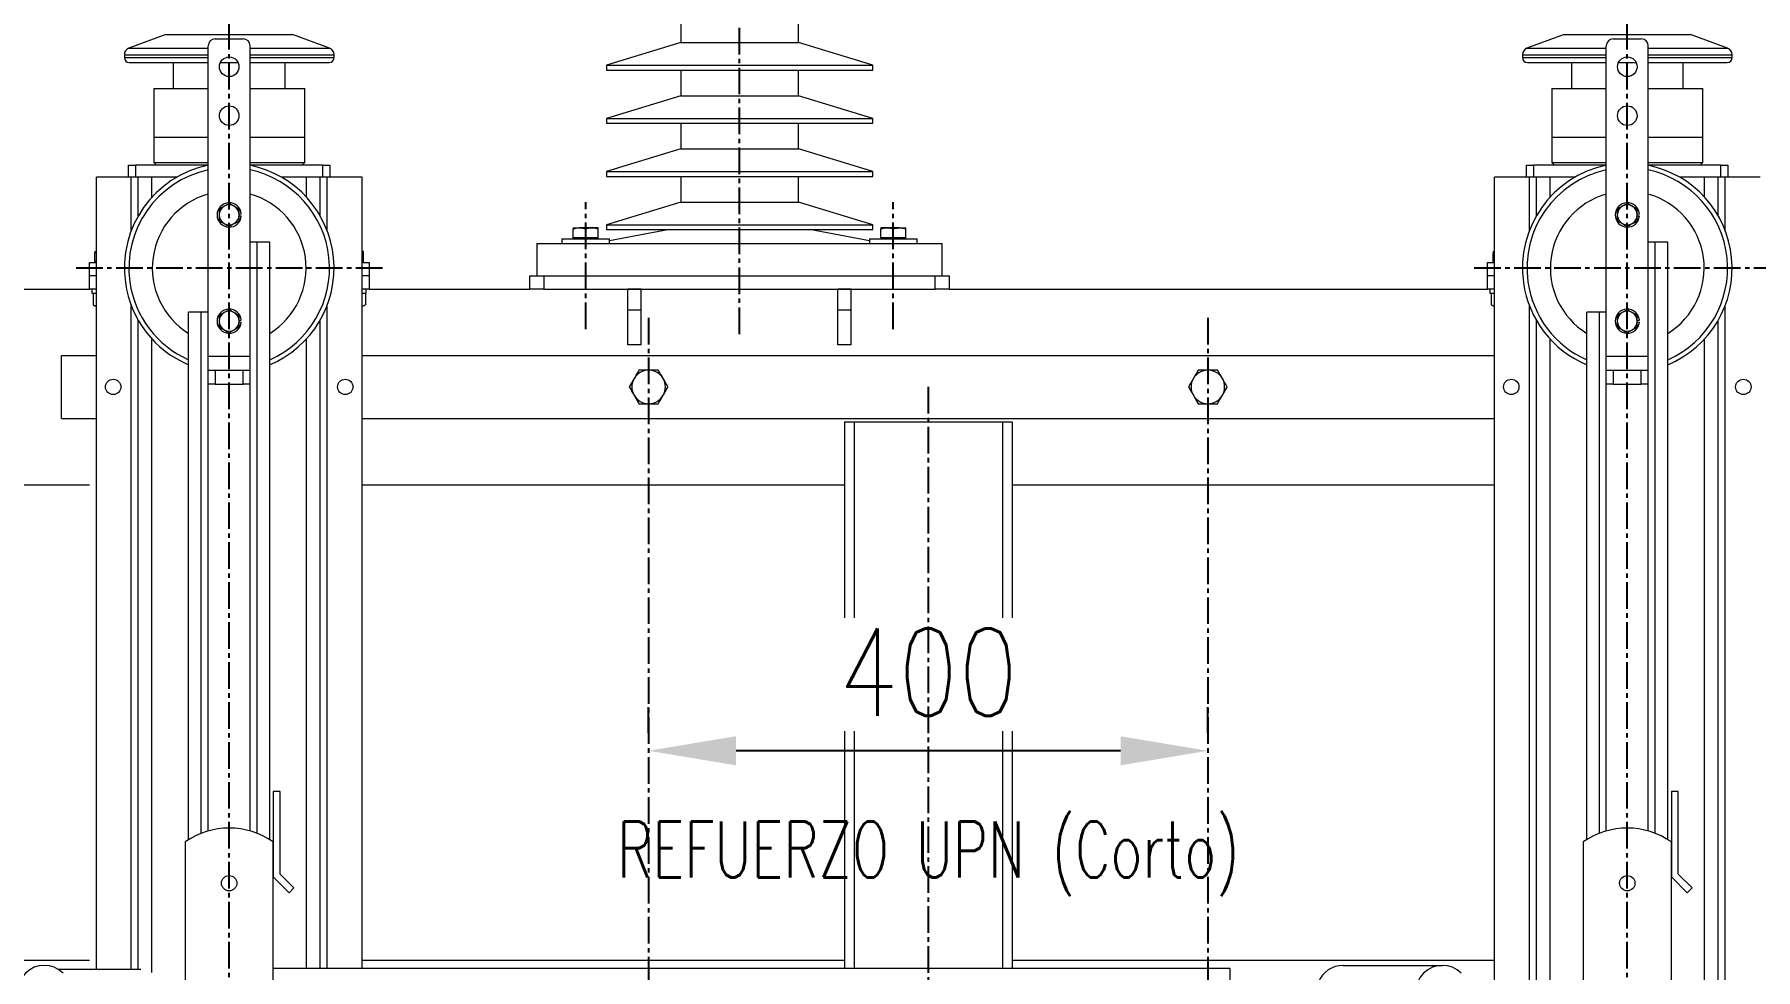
# Model space of a CAD drawing. Header units: millimetres. Extents: x 1587714 to 3094800, y -694377 to -413614.
# Drawn here: x 2026863 to 2028094, y -552337 to -551668 of the extents above; entities that cross this region are included whole.
import ezdxf

# ---------------------------------------------------------------- set-up
doc = ezdxf.new("R2010")
doc.units = ezdxf.units.MM
doc.linetypes.add('CENTER2', pattern=[28.575, 19.05, -3.175, 3.175, -3.175])
for name, color, linetype in [('0_EJES', 1, 'CENTER2'), ('M0_EQUIPOS', 7, 'Continuous'), ('M2_PLBULONES', 2, 'Continuous'), ('M_DIM', 1, 'Continuous')]:
    doc.layers.add(name, color=color, linetype=linetype)
doc.styles.add('STYLE-MSF', font='simplex.shx', dxfattribs={"width": 0.8})
doc.dimstyles.new('DIM1-25', dxfattribs={"dimscale": 25, "dimtxt": 2.5, "dimasz": 2.5, "dimexe": 1.25, "dimexo": 0.5, "dimgap": 1, "dimtad": 1, "dimdec": 1, "dimtxsty": 'STYLE-MSF', "dimcen": 2.5, "dimclrd": 8, "dimclre": 8, "dimclrt": 3, "dimaunit": 1, "dimadec": 1, "dimazin": 2, "dimtfac": 1, "dimtdec": 1, "dimtmove": 0, "dimatfit": 3, "dimfxl": 1, "dimlwd": -1, "dimlwe": -1, "dimarcsym": 0})

# ---------------------------------------------------------------- blocks, each defined once
blk = doc.blocks.new('*D74')
at = {"layer": 'Defpoints', "color": 0}
for p in [(2027302.1, -552180.1), (2027302.1, -552180.1), (2027702.1, -552180.1)]:
    blk.add_point(p, dxfattribs=at)
at = {"layer": 'M_DIM', "color": 8}
for p, q in [((2027302.1, -552167.6), (2027302.1, -552148.8)), ((2027702.1, -552167.6), (2027702.1, -552148.8)), ((2027639.6, -552180.1), (2027364.6, -552180.1))]:
    blk.add_line(p, q, dxfattribs=at)
for points in [[(2027364.6, -552169.7), (2027364.6, -552190.5), (2027302.1, -552180.1)], [(2027639.6, -552169.7), (2027639.6, -552190.5), (2027702.1, -552180.1)]]:
    blk.add_solid(points, dxfattribs=at)
at = {"layer": 'M_DIM', "color": 3, "insert": (2027502.1, -552123.8), "char_height": 62.5, "attachment_point": 5, "style": 'STYLE-MSF'}
blk.add_mtext('400', dxfattribs=at)

msp = doc.modelspace()

# ---------------------------------------------------------------- linework, layer by layer
at = {"layer": '0_EJES'}
for p, q in [((2027002.082, -561136.8825), (2027002.082, -551102.9118)), ((2028002.082, -561136.8825), (2028002.082, -551102.9118)), ((2027367.082, -551881.9841), (2027367.082, -551296.4113)), ((2027257.0966, -551878.4841), (2027257.0966, -551787.802)), ((2027477.0673, -551878.4841), (2027477.0673, -551787.802)), ((2027111.6774, -551834.8222), (2026892.4862, -551834.8222)), ((2028111.6774, -551834.8222), (2027892.4862, -551834.8222)), ((2027302.0817, -551870.328), (2027302.0817, -552449.3165)), ((2027702.0817, -551870.328), (2027702.0817, -552449.3165)), ((2027502.0817, -551919.8222), (2027502.0817, -552399.8222))]:
    msp.add_line(p, q, dxfattribs=at)
at = {"layer": 'M0_EQUIPOS', "color": 20, "linetype": 'Continuous', "lineweight": 15}
for p, q in [((2027325.0035, -551655.2033), (2027325.0035, -551673.5539)), ((2027409.16, -551673.5539), (2027409.16, -551655.2033)), ((2026956.8675, -551667.699), (2026930.3411, -551677.5517)), ((2026956.8675, -551667.699), (2027047.2964, -551667.699)), ((2027073.8228, -551677.5517), (2027047.2964, -551667.699)), ((2027325.0035, -551673.5539), (2027271.8318, -551689.7559)), ((2027325.0035, -551673.5539), (2027409.16, -551673.5539)), ((2027462.3316, -551689.7559), (2027409.16, -551673.5539)), ((2027956.8675, -551667.699), (2027930.3411, -551677.5517)), ((2027956.8675, -551667.699), (2028047.2964, -551667.699)), ((2028073.8228, -551677.5517), (2028047.2964, -551667.699)), ((2026927.0819, -551682.2388), (2026927.0819, -551684.2622)), ((2026927.0819, -551682.2388), (2026987.0818, -551682.2388)), ((2026927.0819, -551684.2622), (2026987.0818, -551684.2622)), ((2026930.3411, -551677.5517), (2026987.0818, -551677.5517)), ((2026930.5819, -551687.7622), (2026987.0818, -551687.7622)), ((2026962.0818, -551687.7622), (2026962.0818, -551706.2623)), ((2026995.786, -551687.7622), (2027008.3774, -551687.7622)), ((2027017.0821, -551677.5517), (2027073.8228, -551677.5517)), ((2027017.0821, -551682.2388), (2027077.082, -551682.2388)), ((2027017.0821, -551684.2622), (2027077.082, -551684.2622)), ((2027017.0821, -551687.7622), (2027073.582, -551687.7622)), ((2027042.0817, -551706.2623), (2027042.0817, -551687.7622)), ((2027077.082, -551684.2622), (2027077.082, -551682.2388)), ((2027927.0819, -551682.2388), (2027927.0819, -551684.2622)), ((2027927.0819, -551682.2388), (2027987.0818, -551682.2388)), ((2027927.0819, -551684.2622), (2027987.0818, -551684.2622)), ((2027930.3411, -551677.5517), (2027987.0818, -551677.5517)), ((2027930.5819, -551687.7622), (2027987.0818, -551687.7622)), ((2027962.0818, -551687.7622), (2027962.0818, -551706.2623)), ((2027995.786, -551687.7622), (2028008.3774, -551687.7622)), ((2028017.0821, -551677.5517), (2028073.8228, -551677.5517)), ((2028017.0821, -551682.2388), (2028077.082, -551682.2388)), ((2028017.0821, -551684.2622), (2028077.082, -551684.2622)), ((2028017.0821, -551687.7622), (2028073.582, -551687.7622)), ((2028042.0817, -551706.2623), (2028042.0817, -551687.7622)), ((2028077.082, -551684.2622), (2028077.082, -551682.2388)), ((2027271.8318, -551689.7559), (2027271.8318, -551693.2282)), ((2027271.8318, -551689.7559), (2027462.3316, -551689.7559)), ((2027271.8318, -551693.2282), (2027462.3316, -551693.2282)), ((2027325.0035, -551693.2282), (2027325.0035, -551711.5785)), ((2027409.16, -551711.5785), (2027409.16, -551693.2282)), ((2027462.3316, -551693.2282), (2027462.3316, -551689.7559)), ((2026948.0818, -551706.2623), (2026948.0818, -551741.2621)), ((2026948.0818, -551706.2623), (2026987.0818, -551706.2623)), ((2027017.0821, -551706.2623), (2027056.0816, -551706.2623)), ((2027056.0816, -551741.2621), (2027056.0816, -551706.2623)), ((2027325.0035, -551711.5785), (2027271.8318, -551727.7805)), ((2027325.0035, -551711.5785), (2027409.16, -551711.5785)), ((2027462.3316, -551727.7805), (2027409.16, -551711.5785)), ((2027948.0818, -551706.2623), (2027948.0818, -551741.2621)), ((2027948.0818, -551706.2623), (2027987.0818, -551706.2623)), ((2028017.0821, -551706.2623), (2028056.0816, -551706.2623)), ((2028056.0816, -551741.2621), (2028056.0816, -551706.2623)), ((2027271.8318, -551727.7805), (2027271.8318, -551731.2528)), ((2027271.8318, -551727.7805), (2027462.3316, -551727.7805)), ((2027271.8318, -551731.2528), (2027462.3316, -551731.2528)), ((2027325.0035, -551731.2528), (2027325.0035, -551749.6032)), ((2027409.16, -551749.6032), (2027409.16, -551731.2528)), ((2027462.3316, -551731.2528), (2027462.3316, -551727.7805)), ((2026948.0818, -551741.2621), (2026948.0818, -551759.2623)), ((2026948.0818, -551741.2621), (2026987.0818, -551741.2621)), ((2027017.0821, -551741.2621), (2027056.0816, -551741.2621)), ((2027056.0816, -551759.2623), (2027056.0816, -551741.2621)), ((2027325.0035, -551749.6032), (2027271.8318, -551765.8052)), ((2027325.0035, -551749.6032), (2027409.16, -551749.6032)), ((2027462.3316, -551765.8052), (2027409.16, -551749.6032)), ((2027948.0818, -551741.2621), (2027948.0818, -551759.2623)), ((2027948.0818, -551741.2621), (2027987.0818, -551741.2621)), ((2028017.0821, -551741.2621), (2028056.0816, -551741.2621)), ((2028056.0816, -551759.2623), (2028056.0816, -551741.2621)), ((2026930.0817, -551769.8223), (2026930.0817, -551761.2621)), ((2026930.0817, -551761.2621), (2026935.0818, -551761.2621)), ((2026935.0818, -551761.2621), (2026935.0818, -551769.8223)), ((2026987.0818, -551761.2621), (2026935.0818, -551761.2621)), ((2026948.0818, -551759.2623), (2026950.0817, -551761.2621)), ((2026948.0818, -551759.2623), (2026987.0818, -551759.2623)), ((2027017.0821, -551759.2623), (2027056.0816, -551759.2623)), ((2027069.0816, -551761.2621), (2027017.0821, -551761.2621)), ((2027054.0818, -551761.2621), (2027056.0816, -551759.2623)), ((2027069.0816, -551769.8223), (2027069.0816, -551761.2621)), ((2027069.0816, -551761.2621), (2027074.0817, -551761.2621)), ((2027074.0817, -551761.2621), (2027074.0817, -551769.8223)), ((2027930.0817, -551769.8223), (2027930.0817, -551761.2621)), ((2027930.0817, -551761.2621), (2027935.0818, -551761.2621)), ((2027935.0818, -551761.2621), (2027935.0818, -551769.8223)), ((2027987.0818, -551761.2621), (2027935.0818, -551761.2621)), ((2027948.0818, -551759.2623), (2027950.0817, -551761.2621)), ((2027948.0818, -551759.2623), (2027987.0818, -551759.2623)), ((2028017.0821, -551759.2623), (2028056.0816, -551759.2623)), ((2028069.0816, -551761.2621), (2028017.0821, -551761.2621)), ((2028054.0818, -551761.2621), (2028056.0816, -551759.2623)), ((2028069.0816, -551769.8223), (2028069.0816, -551761.2621)), ((2028069.0816, -551761.2621), (2028074.0817, -551761.2621)), ((2028074.0817, -551761.2621), (2028074.0817, -551769.8223)), ((2027271.8318, -551765.8052), (2027271.8318, -551769.2775)), ((2027271.8318, -551765.8052), (2027462.3316, -551765.8052)), ((2027271.8318, -551769.2775), (2027462.3316, -551769.2775)), ((2027325.0035, -551769.2775), (2027325.0035, -551787.6281)), ((2027409.16, -551787.6281), (2027409.16, -551769.2775)), ((2027462.3316, -551769.2775), (2027462.3316, -551765.8052)), ((2027325.0035, -551787.6281), (2027271.8318, -551803.8298)), ((2027325.0035, -551787.6281), (2027409.16, -551787.6281)), ((2027462.3316, -551803.8298), (2027409.16, -551787.6281)), ((2027271.8318, -551803.8298), (2027271.8318, -551807.3022)), ((2027271.8318, -551803.8298), (2027462.3316, -551803.8298)), ((2027271.8318, -551807.3022), (2027462.3316, -551807.3022)), ((2027317.0818, -551807.3022), (2027274.0968, -551815.4126)), ((2027460.0671, -551815.4126), (2027417.0817, -551807.3022)), ((2027462.3316, -551807.3022), (2027462.3316, -551803.8298)), ((2027222.082, -551817.3022), (2027222.082, -551840.3022)), ((2027222.082, -551817.3022), (2027512.0819, -551817.3022)), ((2027512.0819, -551840.3022), (2027512.0819, -551817.3022))]:
    msp.add_line(p, q, dxfattribs=at)
at = {"layer": 'M0_EQUIPOS', "color": 180, "linetype": 'Continuous', "lineweight": 15}
for p, q in [((2026987.0818, -551866.3222), (2026987.0818, -551675.8222)), ((2026992.082, -551670.8221), (2027012.0819, -551670.8221)), ((2027017.0821, -551816.3221), (2027017.0821, -551675.8222)), ((2027987.0818, -551866.3222), (2027987.0818, -551675.8222)), ((2027992.082, -551670.8221), (2028012.0819, -551670.8221)), ((2028017.0821, -551816.3221), (2028017.0821, -551675.8222)), ((2026907.0819, -552336.6005), (2026907.0819, -551769.8223)), ((2026932.082, -551769.8223), (2026907.0819, -551769.8223)), ((2026937.0817, -551769.8223), (2026932.082, -551769.8223)), ((2026932.082, -551807.8964), (2026932.082, -551769.8223)), ((2026937.0817, -551797.4057), (2026937.0817, -551769.8223)), ((2026946.842, -551769.8223), (2026937.0817, -551769.8223)), ((2026964.6653, -551769.8223), (2026946.842, -551769.8223)), ((2026946.842, -551784.0921), (2026946.842, -551769.8223)), ((2027057.3219, -551769.8223), (2027039.4982, -551769.8223)), ((2027067.0818, -551769.8223), (2027057.3219, -551769.8223)), ((2027057.3219, -551784.0921), (2027057.3219, -551769.8223)), ((2027067.0818, -551797.4057), (2027067.0818, -551769.8223)), ((2027072.0819, -551769.8223), (2027067.0818, -551769.8223)), ((2027097.082, -551769.8223), (2027072.0819, -551769.8223)), ((2027072.0819, -551807.8964), (2027072.0819, -551769.8223)), ((2027097.082, -552335.8999), (2027097.082, -551769.8223)), ((2027907.0819, -552362.9557), (2027907.0819, -551769.8223)), ((2027932.082, -551769.8223), (2027907.0819, -551769.8223)), ((2027937.0817, -551769.8223), (2027932.082, -551769.8223)), ((2027932.082, -551807.8964), (2027932.082, -551769.8223)), ((2027937.0817, -551797.4057), (2027937.0817, -551769.8223)), ((2027946.842, -551769.8223), (2027937.0817, -551769.8223)), ((2027964.6653, -551769.8223), (2027946.842, -551769.8223)), ((2027946.842, -551784.0921), (2027946.842, -551769.8223)), ((2028057.3219, -551769.8223), (2028039.4982, -551769.8223)), ((2028067.0818, -551769.8223), (2028057.3219, -551769.8223)), ((2028057.3219, -551784.0921), (2028057.3219, -551769.8223)), ((2028067.0818, -551797.4057), (2028067.0818, -551769.8223)), ((2028072.0819, -551769.8223), (2028067.0818, -551769.8223)), ((2028097.082, -551769.8223), (2028072.0819, -551769.8223)), ((2028072.0819, -551807.8964), (2028072.0819, -551769.8223)), ((2027017.0821, -552237.4932), (2027017.0821, -551816.3221)), ((2027022.0817, -551816.3221), (2027017.0821, -551816.3221)), ((2027031.082, -551816.3221), (2027022.0817, -551816.3221)), ((2027022.0817, -552239.1735), (2027022.0817, -551816.3221)), ((2027031.082, -552243.6749), (2027031.082, -551816.3221)), ((2028017.0821, -552237.4932), (2028017.0821, -551816.3221)), ((2028022.0817, -551816.3221), (2028017.0821, -551816.3221)), ((2028031.082, -551816.3221), (2028022.0817, -551816.3221)), ((2028022.0817, -552239.1735), (2028022.0817, -551816.3221)), ((2028031.082, -552243.6749), (2028031.082, -551816.3221)), ((2026932.082, -552336.6005), (2026932.082, -551861.748)), ((2026937.0817, -552336.6005), (2026937.0817, -551872.2388)), ((2026973.0819, -552243.6749), (2026973.0819, -551866.3222)), ((2026982.0817, -551866.3222), (2026973.0819, -551866.3222)), ((2026987.0818, -551866.3222), (2026982.0817, -551866.3222)), ((2026982.0817, -552239.1735), (2026982.0817, -551866.3222)), ((2026987.0818, -552237.4932), (2026987.0818, -551866.3222)), ((2027067.0818, -552335.8999), (2027067.0818, -551872.2388)), ((2027072.0819, -552335.8999), (2027072.0819, -551861.748)), ((2027932.082, -552387.9558), (2027932.082, -551861.748)), ((2027937.0817, -552392.9558), (2027937.0817, -551872.2388)), ((2027973.0819, -552243.6749), (2027973.0819, -551866.3222)), ((2027982.0817, -551866.3222), (2027973.0819, -551866.3222)), ((2027987.0818, -551866.3222), (2027982.0817, -551866.3222)), ((2027982.0817, -552239.1735), (2027982.0817, -551866.3222)), ((2027987.0818, -552237.4932), (2027987.0818, -551866.3222)), ((2028067.0818, -552447.4056), (2028067.0818, -551872.2388)), ((2028072.0819, -552457.8964), (2028072.0819, -551861.748)), ((2026882.0818, -551942.3222), (2026882.0818, -551897.3222)), ((2026882.0818, -551897.3222), (2026907.0819, -551897.3222)), ((2026946.842, -552338.7378), (2026946.842, -551885.5523)), ((2027057.3219, -552335.8999), (2027057.3219, -551885.5523)), ((2027097.082, -551897.3222), (2027907.0819, -551897.3222)), ((2027946.842, -552402.7157), (2027946.842, -551885.5523)), ((2028057.3219, -552428.8612), (2028057.3219, -551885.5523)), ((2026987.0818, -551897.8222), (2027017.0821, -551897.8222)), ((2026987.0818, -551907.8222), (2026992.082, -551907.8222)), ((2026992.082, -551907.8222), (2026992.082, -551917.8222)), ((2026992.082, -551907.8222), (2027012.0819, -551907.8222)), ((2027012.0819, -551917.8222), (2027012.0819, -551907.8222)), ((2027012.0819, -551907.8222), (2027017.0821, -551907.8222)), ((2027987.0818, -551897.8222), (2028017.0821, -551897.8222)), ((2027987.0818, -551907.8222), (2027992.082, -551907.8222)), ((2027992.082, -551907.8222), (2027992.082, -551917.8222)), ((2027992.082, -551907.8222), (2028012.0819, -551907.8222)), ((2028012.0819, -551917.8222), (2028012.0819, -551907.8222)), ((2028012.0819, -551907.8222), (2028017.0821, -551907.8222)), ((2026992.082, -551917.8222), (2026987.0818, -551917.8222)), ((2026992.082, -551917.8222), (2027012.0819, -551917.8222)), ((2027017.0821, -551917.8222), (2027012.0819, -551917.8222)), ((2027992.082, -551917.8222), (2027987.0818, -551917.8222)), ((2027992.082, -551917.8222), (2028012.0819, -551917.8222)), ((2028017.0821, -551917.8222), (2028012.0819, -551917.8222)), ((2026882.0818, -551942.3222), (2026907.0819, -551942.3222)), ((2027097.082, -551942.3222), (2027907.0819, -551942.3222)), ((2027033.5821, -552209.3222), (2027033.5821, -552270.3221)), ((2027038.5817, -552209.3222), (2027033.5821, -552209.3222)), ((2027038.5817, -552268.2511), (2027038.5817, -552209.3222)), ((2028033.5821, -552209.3222), (2028033.5821, -552270.3221)), ((2028038.5817, -552209.3222), (2028033.5821, -552209.3222)), ((2028038.5817, -552268.2511), (2028038.5817, -552209.3222)), ((2026970.5819, -552245.3222), (2026970.5819, -552529.8222)), ((2027033.5821, -552529.8222), (2027033.5821, -552245.3222)), ((2027970.5819, -552245.3222), (2027970.5819, -552529.8222)), ((2028033.5821, -552529.8222), (2028033.5821, -552245.3222)), ((2027033.5821, -552270.3221), (2027044.8955, -552281.6359)), ((2027048.4312, -552278.1004), (2027038.5817, -552268.2511)), ((2027044.8955, -552281.6359), (2027048.4312, -552278.1004)), ((2028033.5821, -552270.3221), (2028044.8955, -552281.6359)), ((2028048.4312, -552278.1004), (2028038.5817, -552268.2511)), ((2028044.8955, -552281.6359), (2028048.4312, -552278.1004)), ((2026938.8526, -552336.6005), (2026879.8531, -552336.6005)), ((2027718.0427, -552335.8999), (2027033.5821, -552335.8999)), ((2027718.0427, -552352.5999), (2027718.0427, -552335.8999)), ((2027798.8556, -552333.5999), (2027869.8557, -552333.5999))]:
    msp.add_line(p, q, dxfattribs=at)
at = {"layer": 'M0_EQUIPOS', "linetype": 'Continuous', "lineweight": 15}
for p, q in [((2026906.082, -551823.0222), (2026907.0819, -551823.0222)), ((2026906.082, -551823.826), (2026907.0819, -551823.5615)), ((2027098.0819, -551823.0222), (2027097.082, -551823.0222)), ((2027097.082, -551823.5574), (2027098.0819, -551823.826)), ((2027906.082, -551823.0222), (2027907.0819, -551823.0222)), ((2027906.082, -551823.826), (2027907.0819, -551823.5615)), ((2026902.0818, -551840.3022), (2026902.0818, -551830.7822)), ((2026902.0818, -551830.7822), (2026907.0819, -551830.7822)), ((2026906.082, -551830.1823), (2026906.082, -551823.826)), ((2026906.082, -551830.1823), (2026906.082, -551830.7822)), ((2026907.0819, -551830.1823), (2026906.082, -551830.1823)), ((2027098.0819, -551830.1823), (2027097.082, -551830.1823)), ((2027097.082, -551830.7822), (2027102.0816, -551830.7822)), ((2027098.0819, -551830.1823), (2027098.0819, -551823.826)), ((2027098.0819, -551830.7822), (2027098.0819, -551830.1823)), ((2027102.0816, -551830.7822), (2027102.0816, -551840.3022)), ((2027902.0818, -551840.3022), (2027902.0818, -551830.7822)), ((2027902.0818, -551830.7822), (2027907.0819, -551830.7822)), ((2027906.082, -551830.1823), (2027906.082, -551823.826)), ((2027906.082, -551830.1823), (2027906.082, -551830.7822)), ((2027907.0819, -551830.1823), (2027906.082, -551830.1823)), ((2026907.0819, -551840.3022), (2026902.0818, -551840.3022)), ((2026902.0818, -551849.8222), (2026902.0818, -551840.3022)), ((2027102.0816, -551840.3022), (2027097.082, -551840.3022)), ((2027102.0816, -551840.3022), (2027102.0816, -551849.8222)), ((2027217.0819, -551849.8222), (2027217.0819, -551840.3022)), ((2027217.0819, -551840.3022), (2027227.0816, -551840.3022)), ((2027227.0816, -551840.3022), (2027227.0816, -551849.8222)), ((2027227.0816, -551840.3022), (2027507.0818, -551840.3022)), ((2027507.0818, -551849.8222), (2027507.0818, -551840.3022)), ((2027507.0818, -551840.3022), (2027517.0821, -551840.3022)), ((2027517.0821, -551840.3022), (2027517.0821, -551849.8222)), ((2027907.0819, -551840.3022), (2027902.0818, -551840.3022)), ((2027902.0818, -551849.8222), (2027902.0818, -551840.3022)), ((2024922.0821, -551849.822), (2026902.0821, -551849.822)), ((2026907.0819, -551849.8222), (2026902.0818, -551849.8222)), ((2026904.0798, -551852.9972), (2026904.0798, -551849.8222)), ((2026907.0819, -551852.9972), (2026904.0798, -551852.9972)), ((2026904.6896, -551852.9972), (2026904.6896, -551861.0184)), ((2027102.0816, -551849.8222), (2027097.082, -551849.8222)), ((2027100.118, -551852.9972), (2027097.082, -551852.9972)), ((2027099.4743, -551852.9972), (2027099.4743, -551861.0184)), ((2027100.118, -551852.9972), (2027100.118, -551849.8222)), ((2027102.0816, -551849.8222), (2027217.0819, -551849.8222)), ((2027227.0816, -551849.8222), (2027217.0819, -551849.8222)), ((2027227.0816, -551849.8222), (2027507.0818, -551849.8222)), ((2027287.3219, -551864.8222), (2027287.3219, -551849.8222)), ((2027296.8419, -551849.8222), (2027287.3219, -551849.8222)), ((2027296.8419, -551864.8222), (2027296.8419, -551849.8222)), ((2027437.322, -551864.8222), (2027437.322, -551849.8222)), ((2027446.842, -551849.8222), (2027437.322, -551849.8222)), ((2027446.842, -551864.8222), (2027446.842, -551849.8222)), ((2027517.0821, -551849.8222), (2027507.0818, -551849.8222)), ((2027517.0821, -551849.8222), (2027902.0818, -551849.8222)), ((2027907.0819, -551849.8222), (2027902.0818, -551849.8222)), ((2027904.0798, -551852.9972), (2027904.0798, -551849.8222)), ((2027907.0819, -551852.9972), (2027904.0798, -551852.9972)), ((2027904.6896, -551852.9972), (2027904.6896, -551861.0184)), ((2026904.6896, -551861.0184), (2026906.082, -551861.8222)), ((2026906.082, -551861.8222), (2026907.0819, -551861.8222)), ((2027097.082, -551861.8222), (2027098.0819, -551861.8222)), ((2027098.0819, -551861.8222), (2027099.4743, -551861.0184)), ((2027296.8419, -551864.8222), (2027287.3219, -551864.8222)), ((2027287.3219, -551889.8222), (2027287.3219, -551864.8222)), ((2027296.8419, -551889.8222), (2027296.8419, -551864.8222)), ((2027437.322, -551889.8222), (2027437.322, -551864.8222)), ((2027446.842, -551864.8222), (2027437.322, -551864.8222)), ((2027446.842, -551889.8222), (2027446.842, -551864.8222)), ((2027904.6896, -551861.0184), (2027906.082, -551861.8222)), ((2027906.082, -551861.8222), (2027907.0819, -551861.8222)), ((2027296.8419, -551889.8222), (2027287.3219, -551889.8222)), ((2027446.842, -551889.8222), (2027437.322, -551889.8222)), ((2027442.0818, -551944.8222), (2027442.0818, -552084.9719)), ((2027442.0818, -551944.8222), (2027445.0105, -551944.8222)), ((2027445.0105, -551944.8222), (2027448.9954, -551944.8222)), ((2027448.9954, -551944.8222), (2027451.9814, -551944.8222)), ((2027448.9954, -551944.8222), (2027448.9954, -552084.9719)), ((2027451.9814, -551944.8222), (2027460.9474, -551944.8222)), ((2027460.9474, -551944.8222), (2027543.2161, -551944.8222)), ((2027543.2161, -551944.8222), (2027552.182, -551944.8222)), ((2027552.182, -551944.8222), (2027555.1685, -551944.8222)), ((2027555.1685, -551944.8222), (2027559.1529, -551944.8222)), ((2027555.1685, -551944.8222), (2027555.1685, -552084.9719)), ((2027559.1529, -551944.8222), (2027562.0817, -551944.8222)), ((2027562.0817, -551944.8222), (2027562.0817, -552084.9719)), ((2024922.0821, -551989.8221), (2026902.0821, -551989.8221)), ((2027097.082, -551989.8222), (2027442.0818, -551989.8222)), ((2027562.0817, -551989.8222), (2027907.0819, -551989.8222)), ((2027442.0818, -552165.9505), (2027442.0818, -552335.8999)), ((2027448.9954, -552165.9505), (2027448.9954, -552335.8999)), ((2027555.1685, -552165.9505), (2027555.1685, -552335.8999)), ((2027562.0817, -552165.9505), (2027562.0817, -552335.8999)), ((2024922.0821, -552329.822), (2026902.0821, -552329.822)), ((2027097.082, -552329.8222), (2027442.0818, -552329.8222)), ((2027562.0817, -552329.8222), (2027907.0819, -552329.8222))]:
    msp.add_line(p, q, dxfattribs=at)
at = {"layer": 'M0_EQUIPOS', "color": 180, "linetype": 'Continuous', "lineweight": 15}
for centre, radius in [((2027002.0818, -551690.8222), 7), ((2028002.0818, -551690.8222), 7), ((2027002.0818, -551725.8222), 7), ((2028002.0818, -551725.8222), 7), ((2026919.0818, -551919.8222), 5.5), ((2027085.0818, -551919.8222), 5.5), ((2027919.0818, -551919.8222), 5.5), ((2028085.0818, -551919.8222), 5.5), ((2027002.0818, -552274.8222), 5.5), ((2028002.0818, -552274.8222), 5.5)]:
    msp.add_circle(centre, radius, dxfattribs=at)
for centre, radius, start, end in [((2026992.0818, -551675.8222), 5, 90, 180), ((2027012.0818, -551675.8222), 5, 0, 90), ((2027992.0818, -551675.8222), 5, 90, 180), ((2028012.0818, -551675.8222), 5, 0, 90), ((2027002.0818, -551834.8222), 75, 101.536959, 187.960073), ((2027002.0818, -551834.8222), 75, 292.747248, 78.463041), ((2028002.0818, -551834.8222), 75, 101.536959, 187.960073), ((2028002.0818, -551834.8222), 75, 292.747248, 78.463041), ((2027002.0818, -551834.8222), 71.7409, 102.0687748, 187.960073), ((2027002.0818, -551834.8222), 71.7409, 293.8430261, 77.9312252), ((2028002.0818, -551834.8222), 71.7409, 102.0687748, 187.960073), ((2028002.0818, -551834.8222), 71.7409, 293.8430261, 77.9312252), ((2027002.0818, -551834.8222), 55, 105.8266201, 238.1786315), ((2027002.0818, -551834.8222), 55, 301.8213685, 74.1733799), ((2028002.0818, -551834.8222), 55, 105.8266201, 238.1786315), ((2028002.0818, -551834.8222), 55, 301.8213685, 74.1733799), ((2027002.0818, -551834.8222), 75, 187.960073, 247.252752), ((2027002.0818, -551834.8222), 71.7409, 187.960073, 246.1569739), ((2028002.0818, -551834.8222), 75, 187.960073, 247.252752), ((2028002.0818, -551834.8222), 71.7409, 187.960073, 246.1569739), ((2027002.0818, -552290.4082), 55, 55.0593734, 124.9406266), ((2028002.0818, -552290.4082), 55, 55.0593734, 124.9406266), ((2026869.8529, -552352.5932), 19, 45, 225), ((2027798.8559, -552352.5999), 19, 90, 158.4587904), ((2027869.8559, -552352.5999), 19, 45, 225)]:
    msp.add_arc(centre, radius, start, end, dxfattribs=at)
at = {"layer": 'M0_EQUIPOS', "color": 20, "linetype": 'Continuous', "lineweight": 15}
for centre, radius, start, end in [((2026932.0818, -551682.2388), 5, 110.3764352, 180), ((2026930.5818, -551684.2622), 3.5, 180, 270), ((2027073.5818, -551684.2622), 3.5, 270, 0), ((2027072.0818, -551682.2388), 5, 0, 69.6235648), ((2027932.0818, -551682.2388), 5, 110.3764352, 180), ((2027930.5818, -551684.2622), 3.5, 180, 270), ((2028073.5818, -551684.2622), 3.5, 270, 0), ((2028072.0818, -551682.2388), 5, 0, 69.6235648)]:
    msp.add_arc(centre, radius, start, end, dxfattribs=at)
at = {"layer": 'M0_EQUIPOS', "linetype": 'Continuous', "lineweight": 15}
for points, knots in [([(2026906.082, -551823.0222), (2026906.082, -551823.0302), (2026906.082, -551823.0666), (2026906.082, -551823.4933), (2026906.082, -551823.826)], [0, 0, 0, 0, 0.220364397, 1, 1, 1, 1]), ([(2027098.0819, -551823.826), (2027098.0819, -551823.4933), (2027098.0819, -551823.0666), (2027098.0819, -551823.0302), (2027098.0819, -551823.0222)], [0, 0, 0, 0, 0.779635603, 1, 1, 1, 1]), ([(2027906.082, -551823.0222), (2027906.082, -551823.0302), (2027906.082, -551823.0666), (2027906.082, -551823.4933), (2027906.082, -551823.826)], [0, 0, 0, 0, 0.220364397, 1, 1, 1, 1]), ([(2026904.6896, -551861.0184), (2026905.1113, -551861.2456), (2026905.8957, -551861.6683), (2026906.7068, -551861.7501), (2026907.0819, -551861.788)], [0, 0, 0, 0, 0.537552755, 1, 1, 1, 1]), ([(2027097.082, -551861.8137), (2027097.4798, -551861.7605), (2027098.29, -551861.652), (2027099.0748, -551861.2321), (2027099.4743, -551861.0184)], [0, 0, 0, 0, 0.491009539, 1, 1, 1, 1]), ([(2027904.6896, -551861.0184), (2027905.1113, -551861.2456), (2027905.8957, -551861.6683), (2027906.7068, -551861.7501), (2027907.0819, -551861.788)], [0, 0, 0, 0, 0.537552755, 1, 1, 1, 1])]:
    msp.add_open_spline(points, degree=3, knots=knots, dxfattribs=at)
at = {"layer": 'M2_PLBULONES', "linetype": 'Continuous', "lineweight": 15}
for p, q in [((2027009.219, -551796.2604), (2027010.7292, -551796.1417)), ((2027009.219, -551797.384), (2027010.7292, -551797.5028)), ((2028009.219, -551796.2604), (2028010.7292, -551796.1417)), ((2028009.219, -551797.384), (2028010.7292, -551797.5028)), ((2027248.0968, -551806.0423), (2027252.5967, -551806.0423)), ((2027248.0968, -551813.2022), (2027248.0968, -551806.8461)), ((2027261.5965, -551806.0423), (2027252.5967, -551806.0423)), ((2027257.0966, -551813.2022), (2027257.0966, -551806.8461)), ((2027266.0964, -551806.0423), (2027261.5965, -551806.0423)), ((2027266.0964, -551813.2022), (2027266.0964, -551806.8461)), ((2027472.5669, -551806.0423), (2027468.067, -551806.0423)), ((2027468.067, -551813.2022), (2027468.067, -551806.8461)), ((2027481.5672, -551806.0423), (2027472.5669, -551806.0423)), ((2027477.0668, -551813.2022), (2027477.0668, -551806.8461)), ((2027481.5672, -551806.0423), (2027486.0671, -551806.0423)), ((2027486.0671, -551813.2022), (2027486.0671, -551806.8461)), ((2027240.0964, -551813.8022), (2027240.0964, -551817.3022)), ((2027240.0964, -551813.8022), (2027274.0968, -551813.8022)), ((2027248.0968, -551813.2022), (2027248.0968, -551813.8022)), ((2027252.5967, -551813.2022), (2027248.0968, -551813.2022)), ((2027257.0966, -551813.2022), (2027252.5967, -551813.2022)), ((2027261.5965, -551813.2022), (2027257.0966, -551813.2022)), ((2027266.0964, -551813.2022), (2027261.5965, -551813.2022)), ((2027266.0964, -551813.8022), (2027266.0964, -551813.2022)), ((2027274.0968, -551817.3022), (2027274.0968, -551813.8022)), ((2027460.0671, -551813.8022), (2027460.0671, -551817.3022)), ((2027460.0671, -551813.8022), (2027485.5669, -551813.8022)), ((2027468.067, -551813.2022), (2027468.067, -551813.8022)), ((2027472.5669, -551813.2022), (2027468.067, -551813.2022)), ((2027477.0668, -551813.2022), (2027472.5669, -551813.2022)), ((2027481.5672, -551813.2022), (2027477.0668, -551813.2022)), ((2027486.0671, -551813.2022), (2027481.5672, -551813.2022)), ((2027485.5669, -551813.8022), (2027494.067, -551813.8022)), ((2027486.0671, -551813.8022), (2027486.0671, -551813.2022)), ((2027494.067, -551817.3022), (2027494.067, -551813.8022)), ((2027009.219, -551872.2605), (2027010.7292, -551872.1417)), ((2028009.219, -551872.2605), (2028010.7292, -551872.1417)), ((2027009.219, -551873.3839), (2027010.7292, -551873.5028)), ((2028009.219, -551873.3839), (2028010.7292, -551873.5028))]:
    msp.add_line(p, q, dxfattribs=at)
for centre, radius, start, end in [((2027002.0818, -551796.8222), 8.6741, 4.5, 355.5), ((2027002.0818, -551796.8222), 7.1374, 120, 180), ((2027002.0818, -551796.8222), 7.1374, 180, 240), ((2027002.0818, -551796.8222), 7.1374, 60, 120), ((2027002.0818, -551796.8222), 7.1374, 0, 60), ((2027002.0818, -551796.8222), 7.1374, 300, 0), ((2028002.0818, -551796.8222), 8.6741, 4.5, 355.5), ((2028002.0818, -551796.8222), 7.1374, 120, 180), ((2028002.0818, -551796.8222), 7.1374, 180, 240), ((2028002.0818, -551796.8222), 7.1374, 60, 120), ((2028002.0818, -551796.8222), 7.1374, 0, 60), ((2028002.0818, -551796.8222), 7.1374, 300, 0), ((2027002.0818, -551796.8222), 7.1374, 240, 300), ((2028002.0818, -551796.8222), 7.1374, 240, 300), ((2027002.0818, -551872.8222), 8.6741, 4.5, 355.5), ((2027002.0818, -551872.8222), 7.1374, 120, 180), ((2027002.0818, -551872.8222), 7.1374, 180, 240), ((2027002.0818, -551872.8222), 7.1374, 60, 120), ((2027002.0818, -551872.8222), 7.1374, 0, 60), ((2027002.0818, -551872.8222), 7.1374, 300, 0), ((2028002.0818, -551872.8222), 8.6741, 4.5, 355.5), ((2028002.0818, -551872.8222), 7.1374, 120, 180), ((2028002.0818, -551872.8222), 7.1374, 180, 240), ((2028002.0818, -551872.8222), 7.1374, 60, 120), ((2028002.0818, -551872.8222), 7.1374, 0, 60), ((2028002.0818, -551872.8222), 7.1374, 300, 0), ((2027002.0818, -551872.8222), 7.1374, 240, 300), ((2028002.0818, -551872.8222), 7.1374, 240, 300), ((2027302.0817, -551919.8222), 12, 90, 150), ((2027302.0817, -551919.8222), 12, 30, 90), ((2027702.0817, -551919.8222), 12, 90, 150), ((2027702.0817, -551919.8222), 12, 30, 90), ((2027302.0817, -551919.8222), 12, 150, 210), ((2027302.0817, -551919.8222), 12, 330, 30), ((2027702.0817, -551919.8222), 12, 150, 210), ((2027702.0817, -551919.8222), 12, 330, 30), ((2027302.0817, -551919.8222), 12, 210, 270), ((2027302.0817, -551919.8222), 12, 270, 330), ((2027702.0817, -551919.8222), 12, 210, 270), ((2027702.0817, -551919.8222), 12, 270, 330)]:
    msp.add_arc(centre, radius, start, end, dxfattribs=at)
for points, knots in [([(2026998.5131, -551790.641), (2026998.4285, -551790.6899), (2026997.2235, -551791.3858), (2026996.0425, -551792.0675), (2026994.9444, -551792.7014)], [0, 0, 0, 0, 0.070206526, 1, 1, 1, 1]), ([(2026994.9444, -551792.7014), (2026994.9444, -551793.7389), (2026994.9444, -551795.0979), (2026994.9444, -551796.4923), (2026994.9444, -551796.8222)], [0, 0, 0, 0, 0.76337555, 1, 1, 1, 1]), ([(2026994.9444, -551796.8222), (2026994.9444, -551797.9145), (2026994.9444, -551799.3097), (2026994.9444, -551800.6516), (2026994.9444, -551800.943)], [0, 0, 0, 0, 0.782920442, 1, 1, 1, 1]), ([(2027002.0817, -551788.5806), (2027001.5023, -551788.9152), (2027000.3326, -551789.5907), (2026999.1233, -551790.2888), (2026998.5131, -551790.641)], [0, 0, 0, 0, 0.49539868, 1, 1, 1, 1]), ([(2027005.6504, -551790.641), (2027005.5658, -551790.5921), (2027004.3608, -551789.8962), (2027003.1798, -551789.2145), (2027002.0817, -551788.5806)], [0, 0, 0, 0, 0.070206526, 1, 1, 1, 1]), ([(2027009.219, -551792.7014), (2027008.6396, -551792.3668), (2027007.4699, -551791.6913), (2027006.2606, -551790.9932), (2027005.6504, -551790.641)], [0, 0, 0, 0, 0.49539868, 1, 1, 1, 1]), ([(2027009.219, -551796.8222), (2027009.219, -551796.4923), (2027009.219, -551795.0979), (2027009.219, -551793.7389), (2027009.219, -551792.7014)], [0, 0, 0, 0, 0.23662445, 1, 1, 1, 1]), ([(2027009.219, -551800.943), (2027009.219, -551800.6516), (2027009.219, -551799.3097), (2027009.219, -551797.9145), (2027009.219, -551796.8222)], [0, 0, 0, 0, 0.217079558, 1, 1, 1, 1]), ([(2027998.5131, -551790.641), (2027998.4285, -551790.6899), (2027997.2235, -551791.3858), (2027996.0425, -551792.0675), (2027994.9444, -551792.7014)], [0, 0, 0, 0, 0.070206526, 1, 1, 1, 1]), ([(2027994.9444, -551792.7014), (2027994.9444, -551793.7389), (2027994.9444, -551795.0979), (2027994.9444, -551796.4923), (2027994.9444, -551796.8222)], [0, 0, 0, 0, 0.76337555, 1, 1, 1, 1]), ([(2027994.9444, -551796.8222), (2027994.9444, -551797.9145), (2027994.9444, -551799.3097), (2027994.9444, -551800.6516), (2027994.9444, -551800.943)], [0, 0, 0, 0, 0.782920442, 1, 1, 1, 1]), ([(2028002.0817, -551788.5806), (2028001.5023, -551788.9152), (2028000.3326, -551789.5907), (2027999.1233, -551790.2888), (2027998.5131, -551790.641)], [0, 0, 0, 0, 0.49539868, 1, 1, 1, 1]), ([(2028005.6504, -551790.641), (2028005.5658, -551790.5921), (2028004.3608, -551789.8962), (2028003.1798, -551789.2145), (2028002.0817, -551788.5806)], [0, 0, 0, 0, 0.070206526, 1, 1, 1, 1]), ([(2028009.219, -551792.7014), (2028008.6396, -551792.3668), (2028007.4699, -551791.6913), (2028006.2606, -551790.9932), (2028005.6504, -551790.641)], [0, 0, 0, 0, 0.49539868, 1, 1, 1, 1]), ([(2028009.219, -551796.8222), (2028009.219, -551796.4923), (2028009.219, -551795.0979), (2028009.219, -551793.7389), (2028009.219, -551792.7014)], [0, 0, 0, 0, 0.23662445, 1, 1, 1, 1]), ([(2028009.219, -551800.943), (2028009.219, -551800.6516), (2028009.219, -551799.3097), (2028009.219, -551797.9145), (2028009.219, -551796.8222)], [0, 0, 0, 0, 0.217079558, 1, 1, 1, 1]), ([(2026994.9444, -551800.943), (2026995.524, -551801.2776), (2026996.6938, -551801.9529), (2026997.903, -551802.6511), (2026998.5131, -551803.0034)], [0, 0, 0, 0, 0.495496037, 1, 1, 1, 1]), ([(2026998.5131, -551803.0034), (2026998.5977, -551803.0522), (2026999.8027, -551803.7482), (2027000.9836, -551804.4299), (2027002.0817, -551805.0638)], [0, 0, 0, 0, 0.070206526, 1, 1, 1, 1]), ([(2027002.0817, -551805.0638), (2027002.6613, -551804.7292), (2027003.8311, -551804.0539), (2027005.0403, -551803.3556), (2027005.6504, -551803.0034)], [0, 0, 0, 0, 0.495496037, 1, 1, 1, 1]), ([(2027005.6504, -551803.0034), (2027005.735, -551802.9545), (2027006.94, -551802.2586), (2027008.1209, -551801.5768), (2027009.219, -551800.943)], [0, 0, 0, 0, 0.070206526, 1, 1, 1, 1]), ([(2027248.0968, -551806.8461), (2027248.8275, -551806.6214), (2027250.3024, -551806.1678), (2027251.8273, -551806.0844), (2027252.5967, -551806.0423)], [0, 0, 0, 0, 0.495425578, 1, 1, 1, 1]), ([(2027248.0968, -551806.0423), (2027248.0968, -551806.0502), (2027248.0968, -551806.0865), (2027248.0968, -551806.5133), (2027248.0968, -551806.8461)], [0, 0, 0, 0, 0.220363616, 1, 1, 1, 1]), ([(2027252.5967, -551806.0423), (2027252.7033, -551806.0432), (2027253.5111, -551806.0502), (2027255.0341, -551806.226), (2027256.4049, -551806.6381), (2027257.0966, -551806.8461)], [0, 0, 0, 0, 0.070082776, 0.530786481, 1, 1, 1, 1]), ([(2027257.0966, -551806.8461), (2027257.8275, -551806.6214), (2027259.3026, -551806.1679), (2027260.8273, -551806.0844), (2027261.5965, -551806.0423)], [0, 0, 0, 0, 0.495502787, 1, 1, 1, 1]), ([(2027261.5965, -551806.0423), (2027261.7032, -551806.0432), (2027262.5109, -551806.0502), (2027264.0339, -551806.226), (2027265.4047, -551806.6381), (2027266.0964, -551806.8461)], [0, 0, 0, 0, 0.070082776, 0.530786481, 1, 1, 1, 1]), ([(2027266.0964, -551806.8461), (2027266.0964, -551806.5133), (2027266.0964, -551806.0865), (2027266.0964, -551806.0502), (2027266.0964, -551806.0423)], [0, 0, 0, 0, 0.779636384, 1, 1, 1, 1]), ([(2027468.067, -551806.8461), (2027468.7979, -551806.6214), (2027470.273, -551806.1679), (2027471.7977, -551806.0844), (2027472.5669, -551806.0423)], [0, 0, 0, 0, 0.495502787, 1, 1, 1, 1]), ([(2027468.067, -551806.0423), (2027468.067, -551806.0432), (2027468.067, -551806.0502), (2027468.067, -551806.226), (2027468.067, -551806.6381), (2027468.067, -551806.8461)], [0, 0, 0, 0, 0.070090109, 0.530784358, 1, 1, 1, 1]), ([(2027472.5669, -551806.0423), (2027472.6736, -551806.0432), (2027473.4813, -551806.0502), (2027475.0043, -551806.226), (2027476.3751, -551806.6381), (2027477.0668, -551806.8461)], [0, 0, 0, 0, 0.070082776, 0.530786481, 1, 1, 1, 1]), ([(2027477.0668, -551806.8461), (2027477.3546, -551806.7528), (2027478.8196, -551806.2779), (2027480.343, -551806.1472), (2027481.5672, -551806.0423)], [0, 0, 0, 0, 0.196400054, 1, 1, 1, 1]), ([(2027481.5672, -551806.0423), (2027481.9027, -551806.0502), (2027483.4252, -551806.0865), (2027484.9098, -551806.5133), (2027486.0671, -551806.8461)], [0, 0, 0, 0, 0.220370725, 1, 1, 1, 1]), ([(2027486.0671, -551806.8461), (2027486.0671, -551806.6214), (2027486.0671, -551806.1678), (2027486.0671, -551806.0844), (2027486.0671, -551806.0423)], [0, 0, 0, 0, 0.495460594, 1, 1, 1, 1]), ([(2027994.9444, -551800.943), (2027995.524, -551801.2776), (2027996.6938, -551801.9529), (2027997.903, -551802.6511), (2027998.5131, -551803.0034)], [0, 0, 0, 0, 0.495496037, 1, 1, 1, 1]), ([(2027998.5131, -551803.0034), (2027998.5977, -551803.0522), (2027999.8027, -551803.7482), (2028000.9836, -551804.4299), (2028002.0817, -551805.0638)], [0, 0, 0, 0, 0.070206526, 1, 1, 1, 1]), ([(2028002.0817, -551805.0638), (2028002.6613, -551804.7292), (2028003.8311, -551804.0539), (2028005.0403, -551803.3556), (2028005.6504, -551803.0034)], [0, 0, 0, 0, 0.495496037, 1, 1, 1, 1]), ([(2028005.6504, -551803.0034), (2028005.735, -551802.9545), (2028006.94, -551802.2586), (2028008.1209, -551801.5768), (2028009.219, -551800.943)], [0, 0, 0, 0, 0.070206526, 1, 1, 1, 1]), ([(2026998.5131, -551866.641), (2026998.4285, -551866.6898), (2026997.2235, -551867.3858), (2026996.0425, -551868.0675), (2026994.9444, -551868.7014)], [0, 0, 0, 0, 0.070206526, 1, 1, 1, 1]), ([(2026994.9444, -551868.7014), (2026994.9444, -551869.7388), (2026994.9444, -551871.0978), (2026994.9444, -551872.4923), (2026994.9444, -551872.8222)], [0, 0, 0, 0, 0.76337555, 1, 1, 1, 1]), ([(2026994.9444, -551872.8222), (2026994.9444, -551873.9145), (2026994.9444, -551875.3097), (2026994.9444, -551876.6516), (2026994.9444, -551876.9429)], [0, 0, 0, 0, 0.782920442, 1, 1, 1, 1]), ([(2027002.0817, -551864.5807), (2027001.5023, -551864.9153), (2027000.3326, -551865.5907), (2026999.1233, -551866.2887), (2026998.5131, -551866.641)], [0, 0, 0, 0, 0.495391666, 1, 1, 1, 1]), ([(2027005.6504, -551866.641), (2027005.5658, -551866.5921), (2027004.3608, -551865.8962), (2027003.1798, -551865.2145), (2027002.0817, -551864.5807)], [0, 0, 0, 0, 0.070207515, 1, 1, 1, 1]), ([(2027009.219, -551868.7014), (2027008.6396, -551868.3667), (2027007.4699, -551867.6912), (2027006.2606, -551866.9932), (2027005.6504, -551866.641)], [0, 0, 0, 0, 0.49539868, 1, 1, 1, 1]), ([(2027009.219, -551872.8222), (2027009.219, -551872.4923), (2027009.219, -551871.0978), (2027009.219, -551869.7388), (2027009.219, -551868.7014)], [0, 0, 0, 0, 0.23662445, 1, 1, 1, 1]), ([(2027009.219, -551876.9429), (2027009.219, -551876.6516), (2027009.219, -551875.3097), (2027009.219, -551873.9145), (2027009.219, -551872.8222)], [0, 0, 0, 0, 0.217079558, 1, 1, 1, 1]), ([(2027998.5131, -551866.641), (2027998.4285, -551866.6898), (2027997.2235, -551867.3858), (2027996.0425, -551868.0675), (2027994.9444, -551868.7014)], [0, 0, 0, 0, 0.070206526, 1, 1, 1, 1]), ([(2027994.9444, -551868.7014), (2027994.9444, -551869.7388), (2027994.9444, -551871.0978), (2027994.9444, -551872.4923), (2027994.9444, -551872.8222)], [0, 0, 0, 0, 0.76337555, 1, 1, 1, 1]), ([(2027994.9444, -551872.8222), (2027994.9444, -551873.9145), (2027994.9444, -551875.3097), (2027994.9444, -551876.6516), (2027994.9444, -551876.9429)], [0, 0, 0, 0, 0.782920442, 1, 1, 1, 1]), ([(2028002.0817, -551864.5807), (2028001.5023, -551864.9153), (2028000.3326, -551865.5907), (2027999.1233, -551866.2887), (2027998.5131, -551866.641)], [0, 0, 0, 0, 0.495391666, 1, 1, 1, 1]), ([(2028005.6504, -551866.641), (2028005.5658, -551866.5921), (2028004.3608, -551865.8962), (2028003.1798, -551865.2145), (2028002.0817, -551864.5807)], [0, 0, 0, 0, 0.070207515, 1, 1, 1, 1]), ([(2028009.219, -551868.7014), (2028008.6396, -551868.3667), (2028007.4699, -551867.6912), (2028006.2606, -551866.9932), (2028005.6504, -551866.641)], [0, 0, 0, 0, 0.49539868, 1, 1, 1, 1]), ([(2028009.219, -551872.8222), (2028009.219, -551872.4923), (2028009.219, -551871.0978), (2028009.219, -551869.7388), (2028009.219, -551868.7014)], [0, 0, 0, 0, 0.23662445, 1, 1, 1, 1]), ([(2028009.219, -551876.9429), (2028009.219, -551876.6516), (2028009.219, -551875.3097), (2028009.219, -551873.9145), (2028009.219, -551872.8222)], [0, 0, 0, 0, 0.217079558, 1, 1, 1, 1]), ([(2026994.9444, -551876.9429), (2026995.524, -551877.2775), (2026996.6938, -551877.9528), (2026997.903, -551878.6511), (2026998.5131, -551879.0033)], [0, 0, 0, 0, 0.495496037, 1, 1, 1, 1]), ([(2026998.5131, -551879.0033), (2026998.5977, -551879.0522), (2026999.8027, -551879.7481), (2027000.9836, -551880.4299), (2027002.0817, -551881.0638)], [0, 0, 0, 0, 0.070206526, 1, 1, 1, 1]), ([(2027002.0817, -551881.0638), (2027002.6613, -551880.7291), (2027003.8311, -551880.0538), (2027005.0403, -551879.3556), (2027005.6504, -551879.0033)], [0, 0, 0, 0, 0.495496037, 1, 1, 1, 1]), ([(2027005.6504, -551879.0033), (2027005.735, -551878.9545), (2027006.94, -551878.2585), (2027008.1209, -551877.5768), (2027009.219, -551876.9429)], [0, 0, 0, 0, 0.070206526, 1, 1, 1, 1]), ([(2027994.9444, -551876.9429), (2027995.524, -551877.2775), (2027996.6938, -551877.9528), (2027997.903, -551878.6511), (2027998.5131, -551879.0033)], [0, 0, 0, 0, 0.495496037, 1, 1, 1, 1]), ([(2027998.5131, -551879.0033), (2027998.5977, -551879.0522), (2027999.8027, -551879.7481), (2028000.9836, -551880.4299), (2028002.0817, -551881.0638)], [0, 0, 0, 0, 0.070206526, 1, 1, 1, 1]), ([(2028002.0817, -551881.0638), (2028002.6613, -551880.7291), (2028003.8311, -551880.0538), (2028005.0403, -551879.3556), (2028005.6504, -551879.0033)], [0, 0, 0, 0, 0.495496037, 1, 1, 1, 1]), ([(2028005.6504, -551879.0033), (2028005.735, -551878.9545), (2028006.94, -551878.2585), (2028008.1209, -551877.5768), (2028009.219, -551876.9429)], [0, 0, 0, 0, 0.070206526, 1, 1, 1, 1]), ([(2027295.1536, -551907.8222), (2027294.5911, -551908.7967), (2027293.4557, -551910.7635), (2027292.2817, -551912.7965), (2027291.6894, -551913.8223)], [0, 0, 0, 0, 0.495445758, 1, 1, 1, 1]), ([(2027302.0816, -551907.8222), (2027301.164, -551907.8222), (2027299.3149, -551907.8222), (2027297.0065, -551907.8222), (2027295.6312, -551907.8222), (2027295.1536, -551907.8222)], [0, 0, 0, 0, 0.391347905, 0.788664481, 1, 1, 1, 1]), ([(2027309.01, -551907.8222), (2027307.2559, -551907.8222), (2027304.9708, -551907.8222), (2027302.6264, -551907.8222), (2027302.0816, -551907.8222)], [0, 0, 0, 0, 0.767607185, 1, 1, 1, 1]), ([(2027312.4742, -551913.8223), (2027312.3921, -551913.68), (2027311.77, -551912.6031), (2027310.5981, -551910.5722), (2027309.5426, -551908.7445), (2027309.01, -551907.8222)], [0, 0, 0, 0, 0.070114199, 0.530787619, 1, 1, 1, 1]), ([(2027695.1536, -551907.8222), (2027694.5911, -551908.7967), (2027693.4557, -551910.7635), (2027692.2817, -551912.7965), (2027691.6894, -551913.8223)], [0, 0, 0, 0, 0.495445758, 1, 1, 1, 1]), ([(2027702.0816, -551907.8222), (2027701.164, -551907.8222), (2027699.3149, -551907.8222), (2027697.0065, -551907.8222), (2027695.6312, -551907.8222), (2027695.1536, -551907.8222)], [0, 0, 0, 0, 0.391347905, 0.788664481, 1, 1, 1, 1]), ([(2027709.01, -551907.8222), (2027707.2559, -551907.8222), (2027704.9708, -551907.8222), (2027702.6264, -551907.8222), (2027702.0816, -551907.8222)], [0, 0, 0, 0, 0.767607185, 1, 1, 1, 1]), ([(2027712.4742, -551913.8223), (2027712.3921, -551913.68), (2027711.77, -551912.6031), (2027710.5981, -551910.5722), (2027709.5426, -551908.7445), (2027709.01, -551907.8222)], [0, 0, 0, 0, 0.070114199, 0.530787619, 1, 1, 1, 1]), ([(2027291.6894, -551913.8223), (2027291.6072, -551913.9645), (2027290.985, -551915.0412), (2027289.8132, -551917.0723), (2027288.7577, -551918.9), (2027288.2252, -551919.8222)], [0, 0, 0, 0, 0.070100546, 0.53078073, 1, 1, 1, 1]), ([(2027288.2252, -551919.8222), (2027288.7879, -551920.7966), (2027289.9237, -551922.7632), (2027291.0973, -551924.7964), (2027291.6894, -551925.8222)], [0, 0, 0, 0, 0.495479191, 1, 1, 1, 1]), ([(2027315.938, -551919.8222), (2027315.3754, -551918.8478), (2027314.24, -551916.8811), (2027313.0664, -551914.848), (2027312.4742, -551913.8223)], [0, 0, 0, 0, 0.4954697601, 1, 1, 1, 1]), ([(2027312.4742, -551925.8222), (2027312.5562, -551925.68), (2027313.1773, -551924.6025), (2027314.3509, -551922.5726), (2027315.4057, -551920.7445), (2027315.938, -551919.8222)], [0, 0, 0, 0, 0.070082623, 0.530805082, 1, 1, 1, 1]), ([(2027691.6894, -551913.8223), (2027691.6072, -551913.9645), (2027690.985, -551915.0412), (2027689.8132, -551917.0723), (2027688.7577, -551918.9), (2027688.2252, -551919.8222)], [0, 0, 0, 0, 0.070100546, 0.53078073, 1, 1, 1, 1]), ([(2027688.2252, -551919.8222), (2027688.7879, -551920.7966), (2027689.9237, -551922.7632), (2027691.0973, -551924.7964), (2027691.6894, -551925.8222)], [0, 0, 0, 0, 0.495479191, 1, 1, 1, 1]), ([(2027715.938, -551919.8222), (2027715.3754, -551918.8478), (2027714.24, -551916.8811), (2027713.0664, -551914.848), (2027712.4742, -551913.8223)], [0, 0, 0, 0, 0.4954697601, 1, 1, 1, 1]), ([(2027712.4742, -551925.8222), (2027712.5562, -551925.68), (2027713.1773, -551924.6025), (2027714.3509, -551922.5726), (2027715.4057, -551920.7445), (2027715.938, -551919.8222)], [0, 0, 0, 0, 0.070082623, 0.530805082, 1, 1, 1, 1]), ([(2027291.6894, -551925.8222), (2027291.7716, -551925.9644), (2027292.3938, -551927.0412), (2027293.5655, -551929.0722), (2027294.621, -551930.8999), (2027295.1536, -551931.8222)], [0, 0, 0, 0, 0.070100546, 0.53078073, 1, 1, 1, 1]), ([(2027295.1536, -551931.8222), (2027295.6312, -551931.8222), (2027296.9939, -551931.8222), (2027299.3017, -551931.8222), (2027301.1509, -551931.8222), (2027302.0816, -551931.8222)], [0, 0, 0, 0, 0.211335883, 0.6030551704, 1, 1, 1, 1]), ([(2027302.0816, -551931.8222), (2027302.6264, -551931.8222), (2027304.9708, -551931.8222), (2027307.2559, -551931.8222), (2027309.01, -551931.8222)], [0, 0, 0, 0, 0.232392815, 1, 1, 1, 1]), ([(2027309.01, -551931.8222), (2027309.5725, -551930.8478), (2027310.708, -551928.881), (2027311.8819, -551926.848), (2027312.4742, -551925.8222)], [0, 0, 0, 0, 0.495438534, 1, 1, 1, 1]), ([(2027691.6894, -551925.8222), (2027691.7716, -551925.9644), (2027692.3938, -551927.0412), (2027693.5655, -551929.0722), (2027694.621, -551930.8999), (2027695.1536, -551931.8222)], [0, 0, 0, 0, 0.070100546, 0.53078073, 1, 1, 1, 1]), ([(2027695.1536, -551931.8222), (2027695.6312, -551931.8222), (2027696.9939, -551931.8222), (2027699.3017, -551931.8222), (2027701.1509, -551931.8222), (2027702.0816, -551931.8222)], [0, 0, 0, 0, 0.211335883, 0.6030551704, 1, 1, 1, 1]), ([(2027702.0816, -551931.8222), (2027702.6264, -551931.8222), (2027704.9708, -551931.8222), (2027707.2559, -551931.8222), (2027709.01, -551931.8222)], [0, 0, 0, 0, 0.232392815, 1, 1, 1, 1]), ([(2027709.01, -551931.8222), (2027709.5725, -551930.8478), (2027710.708, -551928.881), (2027711.8819, -551926.848), (2027712.4742, -551925.8222)], [0, 0, 0, 0, 0.495438534, 1, 1, 1, 1])]:
    msp.add_open_spline(points, degree=3, knots=knots, dxfattribs=at)

# ---------------------------------------------------------------- texts
at = {"layer": 'M_DIM', "color": 7, "style": 'STYLE-MSF', "width": 0.7}
msp.add_text('REFUERZO UPN (Corto)', height=40, dxfattribs=at).set_placement((2027279.6317, -552270.73))

# ---------------------------------------------------------------- dimensions: what is measured, and where the dimension line sits
at = {"layer": 'M_DIM'}
dim = msp.add_linear_dim(base=(2027302.0817, -552180.0736), p1=(2027702.0817, -552180.0736), p2=(2027302.0817, -552180.0736), dimstyle='DIM1-25', dxfattribs=at)
dim.commit()
dim.dimension.update_dxf_attribs({"geometry": '*D74', "text_midpoint": (2027502.0817, -552123.8236)})

doc.saveas('drawing.dxf')
